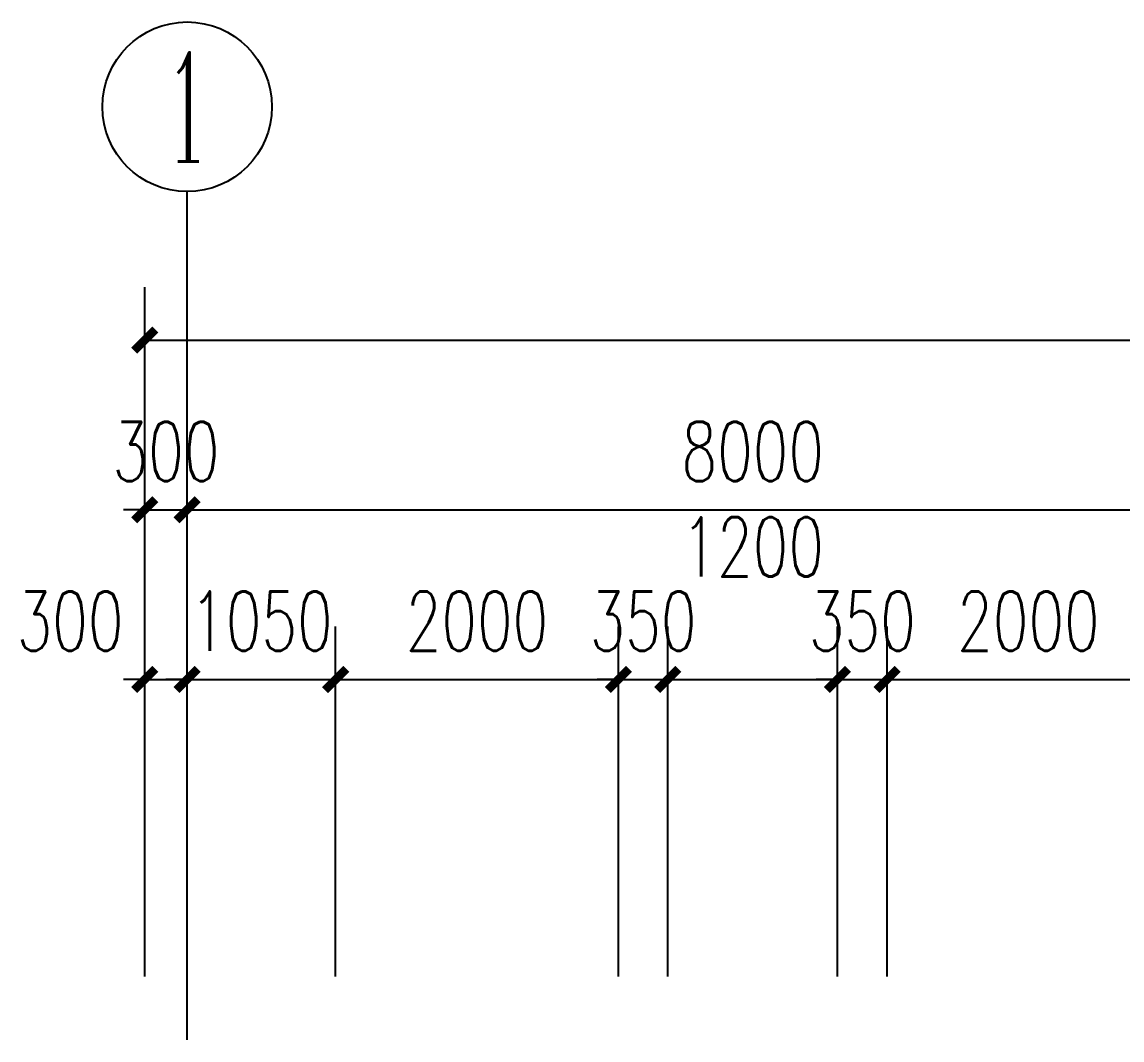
# Model space of a CAD drawing. Extents: x 0 to 2972856, y -1269770 to 0.
# Drawn here: x 2673988 to 2681768, y -1010756 to -1003556 of the extents above; entities that cross this region are included whole.
import ezdxf
from ezdxf.enums import TextEntityAlignment as Align

# ---------------------------------------------------------------- set-up
doc = ezdxf.new("R2010")
doc.units = 0
doc.header["$LTSCALE"] = 1000
doc.header["$PDSIZE"] = 50
doc.layers.add('1-建筑底图', color=8, linetype='Continuous')
doc.layers.add('AXIS_TEXT', color=7, linetype='Continuous')
doc.styles.add('_TCH_AXIS', font='COMPLEX', dxfattribs={"bigfont": 'GBCBIG'})
doc.styles.add('A_DIM_T3', font='SIMPLEX', dxfattribs={"width": 0.7, "bigfont": 'HZ'})
doc.styles.add('COMPLEX', font='COMPLEX')
doc.dimstyles.new('_TCH_ARCH&&150', dxfattribs={"dimtxt": 420, "dimasz": 150, "dimexe": 375, "dimexo": 450, "dimgap": 202.5, "dimtad": 1, "dimdec": 0, "dimzin": 0, "dimdsep": 46, "dimtxsty": 'A_DIM_T3', "dimblk": 'ARCHTICK', "dimcen": 0.09, "dimclrt": 7, "dimazin": 2, "dimtfac": 1, "dimtdec": 0, "dimtix": 1, "dimtmove": 2, "dimatfit": 3, "dimfxl": 150, "dimtolj": 1, "dimtzin": 0, "dimarcsym": 0})

# ---------------------------------------------------------------- blocks, each defined once
blk = doc.blocks.new('_ArchTick')
at = {"color": 0, "linetype": 'ByBlock', "const_width": 0.4}
blk.add_lwpolyline([(-0.5, -0.5), (0.5, 0.5)], dxfattribs=at)
blk = doc.blocks.new('*D221')
at = {"layer": '1-建筑底图', "color": 0, "lineweight": -2, "transparency": 16777216}
for p, q in [((-600, 79650), (-600, 84525)), ((106600, 79650), (106600, 84525)), ((-600, 84150), (106600, 84150))]:
    blk.add_line(p, q, dxfattribs=at)
at = {"layer": 'Defpoints', "color": 0, "transparency": 16777216}
for p in [(106600, 84150), (-600, 79200), (106600, 79200)]:
    blk.add_point(p, dxfattribs=at)
at = {"layer": '1-建筑底图', "color": 0, "lineweight": -2, "transparency": 16777216, "xscale": 150, "yscale": 150, "zscale": 150, "rotation": 180}
blk.add_blockref('_ArchTick', (-600, 84150), dxfattribs=at)
at = {"layer": '1-建筑底图', "color": 0, "lineweight": -2, "transparency": 16777216, "xscale": 150, "yscale": 150, "zscale": 150}
blk.add_blockref('_ArchTick', (106600, 84150), dxfattribs=at)
at = {"layer": '1-建筑底图', "color": 7, "transparency": 16777216, "insert": (53000, 84562.5), "char_height": 420, "attachment_point": 5, "style": 'A_DIM_T3'}
blk.add_mtext('\\A1;107200', dxfattribs=at)
blk = doc.blocks.new('*D222')
at = {"layer": '1-建筑底图', "color": 0, "lineweight": -2, "transparency": 16777216}
for p, q in [((-600, 79650), (-600, 83325)), ((-300, 79650), (-300, 83325)), ((-600, 82950), (-750, 82950)), ((-600, 82950), (-300, 82950)), ((-300, 82950), (-150, 82950))]:
    blk.add_line(p, q, dxfattribs=at)
at = {"layer": 'Defpoints', "color": 0, "transparency": 16777216}
for p in [(-300, 82950), (-600, 79200), (-300, 79200)]:
    blk.add_point(p, dxfattribs=at)
at = {"layer": '1-建筑底图', "color": 0, "lineweight": -2, "transparency": 16777216, "xscale": 150, "yscale": 150, "zscale": 150}
blk.add_blockref('_ArchTick', (-600, 82950), dxfattribs=at)
at = {"layer": '1-建筑底图', "color": 0, "lineweight": -2, "transparency": 16777216, "xscale": 150, "yscale": 150, "zscale": 150, "rotation": 180}
blk.add_blockref('_ArchTick', (-300, 82950), dxfattribs=at)
at = {"layer": '1-建筑底图', "color": 7, "transparency": 16777216, "insert": (-450, 83362.5), "char_height": 420, "attachment_point": 5, "style": 'A_DIM_T3'}
blk.add_mtext('\\A1;300', dxfattribs=at)
blk = doc.blocks.new('*D223')
at = {"layer": '1-建筑底图', "color": 0, "lineweight": -2, "transparency": 16777216}
for p, q in [((-300, 79650), (-300, 83325)), ((7700, 79650), (7700, 83325)), ((-300, 82950), (7700, 82950))]:
    blk.add_line(p, q, dxfattribs=at)
at = {"layer": 'Defpoints', "color": 0, "transparency": 16777216}
for p in [(7700, 82950), (-300, 79200), (7700, 79200)]:
    blk.add_point(p, dxfattribs=at)
at = {"layer": '1-建筑底图', "color": 0, "lineweight": -2, "transparency": 16777216, "xscale": 150, "yscale": 150, "zscale": 150, "rotation": 180}
blk.add_blockref('_ArchTick', (-300, 82950), dxfattribs=at)
at = {"layer": '1-建筑底图', "color": 0, "lineweight": -2, "transparency": 16777216, "xscale": 150, "yscale": 150, "zscale": 150}
blk.add_blockref('_ArchTick', (7700, 82950), dxfattribs=at)
at = {"layer": '1-建筑底图', "color": 7, "transparency": 16777216, "insert": (3700, 83362.5), "char_height": 420, "attachment_point": 5, "style": 'A_DIM_T3'}
blk.add_mtext('\\A1;8000', dxfattribs=at)
blk = doc.blocks.new('*D346')
at = {"layer": '1-建筑底图', "color": 0, "lineweight": -2, "transparency": 16777216}
for p, q in [((4650, 79650), (4650, 82125)), ((6650, 79650), (6650, 82125)), ((4650, 81750), (6650, 81750))]:
    blk.add_line(p, q, dxfattribs=at)
at = {"layer": 'Defpoints', "color": 0, "transparency": 16777216}
for p in [(6650, 81750), (4650, 79200), (6650, 79200)]:
    blk.add_point(p, dxfattribs=at)
at = {"layer": '1-建筑底图', "color": 0, "lineweight": -2, "transparency": 16777216, "xscale": 150, "yscale": 150, "zscale": 150, "rotation": 180}
blk.add_blockref('_ArchTick', (4650, 81750), dxfattribs=at)
at = {"layer": '1-建筑底图', "color": 0, "lineweight": -2, "transparency": 16777216, "xscale": 150, "yscale": 150, "zscale": 150}
blk.add_blockref('_ArchTick', (6650, 81750), dxfattribs=at)
at = {"layer": '1-建筑底图', "color": 7, "transparency": 16777216, "insert": (5650, 82162.5), "char_height": 420, "attachment_point": 5, "style": 'A_DIM_T3'}
blk.add_mtext('\\A1;2000', dxfattribs=at)
blk = doc.blocks.new('*D347')
at = {"layer": '1-建筑底图', "color": 0, "lineweight": -2, "transparency": 16777216}
for p, q in [((4300, 79650), (4300, 82125)), ((4650, 79650), (4650, 82125)), ((4300, 81750), (4150, 81750)), ((4300, 81750), (4650, 81750)), ((4650, 81750), (4800, 81750))]:
    blk.add_line(p, q, dxfattribs=at)
at = {"layer": 'Defpoints', "color": 0, "transparency": 16777216}
for p in [(4650, 81750), (4300, 79200), (4650, 79200)]:
    blk.add_point(p, dxfattribs=at)
at = {"layer": '1-建筑底图', "color": 0, "lineweight": -2, "transparency": 16777216, "xscale": 150, "yscale": 150, "zscale": 150}
blk.add_blockref('_ArchTick', (4300, 81750), dxfattribs=at)
at = {"layer": '1-建筑底图', "color": 0, "lineweight": -2, "transparency": 16777216, "xscale": 150, "yscale": 150, "zscale": 150, "rotation": 180}
blk.add_blockref('_ArchTick', (4650, 81750), dxfattribs=at)
at = {"layer": '1-建筑底图', "color": 7, "transparency": 16777216, "insert": (4475, 82162.5), "char_height": 420, "attachment_point": 5, "style": 'A_DIM_T3'}
blk.add_mtext('\\A1;350', dxfattribs=at)
blk = doc.blocks.new('*D348')
at = {"layer": '1-建筑底图', "color": 0, "lineweight": -2, "transparency": 16777216}
for p, q in [((3100, 79650), (3100, 82125)), ((4300, 79650), (4300, 82125)), ((3100, 81750), (4300, 81750))]:
    blk.add_line(p, q, dxfattribs=at)
at = {"layer": 'Defpoints', "color": 0, "transparency": 16777216}
for p in [(4300, 81750), (3100, 79200), (4300, 79200)]:
    blk.add_point(p, dxfattribs=at)
at = {"layer": '1-建筑底图', "color": 0, "lineweight": -2, "transparency": 16777216, "xscale": 150, "yscale": 150, "zscale": 150, "rotation": 180}
blk.add_blockref('_ArchTick', (3100, 81750), dxfattribs=at)
at = {"layer": '1-建筑底图', "color": 0, "lineweight": -2, "transparency": 16777216, "xscale": 150, "yscale": 150, "zscale": 150}
blk.add_blockref('_ArchTick', (4300, 81750), dxfattribs=at)
at = {"layer": '1-建筑底图', "color": 7, "transparency": 16777216, "insert": (3700, 82687.5), "char_height": 420, "attachment_point": 5, "style": 'A_DIM_T3'}
blk.add_mtext('\\A1;1200', dxfattribs=at)
blk = doc.blocks.new('*D349')
at = {"layer": '1-建筑底图', "color": 0, "lineweight": -2, "transparency": 16777216}
for p, q in [((2750, 79650), (2750, 82125)), ((3100, 79650), (3100, 82125)), ((2750, 81750), (2600, 81750)), ((2750, 81750), (3100, 81750)), ((3100, 81750), (3250, 81750))]:
    blk.add_line(p, q, dxfattribs=at)
at = {"layer": 'Defpoints', "color": 0, "transparency": 16777216}
for p in [(3100, 81750), (2750, 79200), (3100, 79200)]:
    blk.add_point(p, dxfattribs=at)
at = {"layer": '1-建筑底图', "color": 0, "lineweight": -2, "transparency": 16777216, "xscale": 150, "yscale": 150, "zscale": 150}
blk.add_blockref('_ArchTick', (2750, 81750), dxfattribs=at)
at = {"layer": '1-建筑底图', "color": 0, "lineweight": -2, "transparency": 16777216, "xscale": 150, "yscale": 150, "zscale": 150, "rotation": 180}
blk.add_blockref('_ArchTick', (3100, 81750), dxfattribs=at)
at = {"layer": '1-建筑底图', "color": 7, "transparency": 16777216, "insert": (2925, 82162.5), "char_height": 420, "attachment_point": 5, "style": 'A_DIM_T3'}
blk.add_mtext('\\A1;350', dxfattribs=at)
blk = doc.blocks.new('*D350')
at = {"layer": '1-建筑底图', "color": 0, "lineweight": -2, "transparency": 16777216}
for p, q in [((750, 79650), (750, 82125)), ((2750, 79650), (2750, 82125)), ((750, 81750), (2750, 81750))]:
    blk.add_line(p, q, dxfattribs=at)
at = {"layer": 'Defpoints', "color": 0, "transparency": 16777216}
for p in [(2750, 81750), (750, 79200), (2750, 79200)]:
    blk.add_point(p, dxfattribs=at)
at = {"layer": '1-建筑底图', "color": 0, "lineweight": -2, "transparency": 16777216, "xscale": 150, "yscale": 150, "zscale": 150, "rotation": 180}
blk.add_blockref('_ArchTick', (750, 81750), dxfattribs=at)
at = {"layer": '1-建筑底图', "color": 0, "lineweight": -2, "transparency": 16777216, "xscale": 150, "yscale": 150, "zscale": 150}
blk.add_blockref('_ArchTick', (2750, 81750), dxfattribs=at)
at = {"layer": '1-建筑底图', "color": 7, "transparency": 16777216, "insert": (1750, 82162.5), "char_height": 420, "attachment_point": 5, "style": 'A_DIM_T3'}
blk.add_mtext('\\A1;2000', dxfattribs=at)
blk = doc.blocks.new('*D351')
at = {"layer": '1-建筑底图', "color": 0, "lineweight": -2, "transparency": 16777216}
for p, q in [((-300, 79650), (-300, 82125)), ((750, 79650), (750, 82125)), ((-300, 81750), (-450, 81750)), ((-300, 81750), (750, 81750)), ((750, 81750), (900, 81750))]:
    blk.add_line(p, q, dxfattribs=at)
at = {"layer": 'Defpoints', "color": 0, "transparency": 16777216}
for p in [(750, 81750), (-300, 79200), (750, 79200)]:
    blk.add_point(p, dxfattribs=at)
at = {"layer": '1-建筑底图', "color": 0, "lineweight": -2, "transparency": 16777216, "xscale": 150, "yscale": 150, "zscale": 150}
blk.add_blockref('_ArchTick', (-300, 81750), dxfattribs=at)
at = {"layer": '1-建筑底图', "color": 0, "lineweight": -2, "transparency": 16777216, "xscale": 150, "yscale": 150, "zscale": 150, "rotation": 180}
blk.add_blockref('_ArchTick', (750, 81750), dxfattribs=at)
at = {"layer": '1-建筑底图', "color": 7, "transparency": 16777216, "insert": (225, 82162.5), "char_height": 420, "attachment_point": 5, "style": 'A_DIM_T3'}
blk.add_mtext('\\A1;1050', dxfattribs=at)
blk = doc.blocks.new('*D352')
at = {"layer": '1-建筑底图', "color": 0, "lineweight": -2, "transparency": 16777216}
for p, q in [((-600, 79650), (-600, 82125)), ((-300, 79650), (-300, 82125)), ((-600, 81750), (-750, 81750)), ((-600, 81750), (-300, 81750)), ((-300, 81750), (-150, 81750))]:
    blk.add_line(p, q, dxfattribs=at)
at = {"layer": 'Defpoints', "color": 0, "transparency": 16777216}
for p in [(-300, 81750), (-600, 79200), (-300, 79200)]:
    blk.add_point(p, dxfattribs=at)
at = {"layer": '1-建筑底图', "color": 0, "lineweight": -2, "transparency": 16777216, "xscale": 150, "yscale": 150, "zscale": 150}
blk.add_blockref('_ArchTick', (-600, 81750), dxfattribs=at)
at = {"layer": '1-建筑底图', "color": 0, "lineweight": -2, "transparency": 16777216, "xscale": 150, "yscale": 150, "zscale": 150, "rotation": 180}
blk.add_blockref('_ArchTick', (-300, 81750), dxfattribs=at)
at = {"layer": '1-建筑底图', "color": 7, "transparency": 16777216, "insert": (-1128, 82162.5), "char_height": 420, "attachment_point": 5, "style": 'A_DIM_T3'}
blk.add_mtext('\\A1;300', dxfattribs=at)
blk = doc.blocks.new('*D836')
at = {"layer": '1-建筑底图', "color": 0, "lineweight": -2, "transparency": 16777216}
for p, q in [((-600, 79650), (-600, 84525)), ((106600, 79650), (106600, 84525)), ((-600, 84150), (106600, 84150))]:
    blk.add_line(p, q, dxfattribs=at)
at = {"layer": 'Defpoints', "color": 0, "transparency": 16777216}
for p in [(106600, 84150), (-600, 79200), (106600, 79200)]:
    blk.add_point(p, dxfattribs=at)
at = {"layer": '1-建筑底图', "color": 0, "lineweight": -2, "transparency": 16777216, "xscale": 150, "yscale": 150, "zscale": 150, "rotation": 180}
blk.add_blockref('_ArchTick', (-600, 84150), dxfattribs=at)
at = {"layer": '1-建筑底图', "color": 0, "lineweight": -2, "transparency": 16777216, "xscale": 150, "yscale": 150, "zscale": 150}
blk.add_blockref('_ArchTick', (106600, 84150), dxfattribs=at)
at = {"layer": '1-建筑底图', "color": 7, "transparency": 16777216, "insert": (53000, 84562.5), "char_height": 420, "attachment_point": 5, "style": 'A_DIM_T3'}
blk.add_mtext('\\A1;107200', dxfattribs=at)
blk = doc.blocks.new('*D837')
at = {"layer": '1-建筑底图', "color": 0, "lineweight": -2, "transparency": 16777216}
for p, q in [((-600, 79650), (-600, 83325)), ((-300, 79650), (-300, 83325)), ((-600, 82950), (-750, 82950)), ((-600, 82950), (-300, 82950)), ((-300, 82950), (-150, 82950))]:
    blk.add_line(p, q, dxfattribs=at)
at = {"layer": 'Defpoints', "color": 0, "transparency": 16777216}
for p in [(-300, 82950), (-600, 79200), (-300, 79200)]:
    blk.add_point(p, dxfattribs=at)
at = {"layer": '1-建筑底图', "color": 0, "lineweight": -2, "transparency": 16777216, "xscale": 150, "yscale": 150, "zscale": 150}
blk.add_blockref('_ArchTick', (-600, 82950), dxfattribs=at)
at = {"layer": '1-建筑底图', "color": 0, "lineweight": -2, "transparency": 16777216, "xscale": 150, "yscale": 150, "zscale": 150, "rotation": 180}
blk.add_blockref('_ArchTick', (-300, 82950), dxfattribs=at)
at = {"layer": '1-建筑底图', "color": 7, "transparency": 16777216, "insert": (-450, 83362.5), "char_height": 420, "attachment_point": 5, "style": 'A_DIM_T3'}
blk.add_mtext('\\A1;300', dxfattribs=at)
blk = doc.blocks.new('*D838')
at = {"layer": '1-建筑底图', "color": 0, "lineweight": -2, "transparency": 16777216}
for p, q in [((-300, 79650), (-300, 83325)), ((7700, 79650), (7700, 83325)), ((-300, 82950), (7700, 82950))]:
    blk.add_line(p, q, dxfattribs=at)
at = {"layer": 'Defpoints', "color": 0, "transparency": 16777216}
for p in [(7700, 82950), (-300, 79200), (7700, 79200)]:
    blk.add_point(p, dxfattribs=at)
at = {"layer": '1-建筑底图', "color": 0, "lineweight": -2, "transparency": 16777216, "xscale": 150, "yscale": 150, "zscale": 150, "rotation": 180}
blk.add_blockref('_ArchTick', (-300, 82950), dxfattribs=at)
at = {"layer": '1-建筑底图', "color": 0, "lineweight": -2, "transparency": 16777216, "xscale": 150, "yscale": 150, "zscale": 150}
blk.add_blockref('_ArchTick', (7700, 82950), dxfattribs=at)
at = {"layer": '1-建筑底图', "color": 7, "transparency": 16777216, "insert": (3700, 83362.5), "char_height": 420, "attachment_point": 5, "style": 'A_DIM_T3'}
blk.add_mtext('\\A1;8000', dxfattribs=at)
blk = doc.blocks.new('*D961')
at = {"layer": '1-建筑底图', "color": 0, "lineweight": -2, "transparency": 16777216}
for p, q in [((4650, 79650), (4650, 82125)), ((6650, 79650), (6650, 82125)), ((4650, 81750), (6650, 81750))]:
    blk.add_line(p, q, dxfattribs=at)
at = {"layer": 'Defpoints', "color": 0, "transparency": 16777216}
for p in [(6650, 81750), (4650, 79200), (6650, 79200)]:
    blk.add_point(p, dxfattribs=at)
at = {"layer": '1-建筑底图', "color": 0, "lineweight": -2, "transparency": 16777216, "xscale": 150, "yscale": 150, "zscale": 150, "rotation": 180}
blk.add_blockref('_ArchTick', (4650, 81750), dxfattribs=at)
at = {"layer": '1-建筑底图', "color": 0, "lineweight": -2, "transparency": 16777216, "xscale": 150, "yscale": 150, "zscale": 150}
blk.add_blockref('_ArchTick', (6650, 81750), dxfattribs=at)
at = {"layer": '1-建筑底图', "color": 7, "transparency": 16777216, "insert": (5650, 82162.5), "char_height": 420, "attachment_point": 5, "style": 'A_DIM_T3'}
blk.add_mtext('\\A1;2000', dxfattribs=at)
blk = doc.blocks.new('*D962')
at = {"layer": '1-建筑底图', "color": 0, "lineweight": -2, "transparency": 16777216}
for p, q in [((4300, 79650), (4300, 82125)), ((4650, 79650), (4650, 82125)), ((4300, 81750), (4150, 81750)), ((4300, 81750), (4650, 81750)), ((4650, 81750), (4800, 81750))]:
    blk.add_line(p, q, dxfattribs=at)
at = {"layer": 'Defpoints', "color": 0, "transparency": 16777216}
for p in [(4650, 81750), (4300, 79200), (4650, 79200)]:
    blk.add_point(p, dxfattribs=at)
at = {"layer": '1-建筑底图', "color": 0, "lineweight": -2, "transparency": 16777216, "xscale": 150, "yscale": 150, "zscale": 150}
blk.add_blockref('_ArchTick', (4300, 81750), dxfattribs=at)
at = {"layer": '1-建筑底图', "color": 0, "lineweight": -2, "transparency": 16777216, "xscale": 150, "yscale": 150, "zscale": 150, "rotation": 180}
blk.add_blockref('_ArchTick', (4650, 81750), dxfattribs=at)
at = {"layer": '1-建筑底图', "color": 7, "transparency": 16777216, "insert": (4475, 82162.5), "char_height": 420, "attachment_point": 5, "style": 'A_DIM_T3'}
blk.add_mtext('\\A1;350', dxfattribs=at)
blk = doc.blocks.new('*D963')
at = {"layer": '1-建筑底图', "color": 0, "lineweight": -2, "transparency": 16777216}
for p, q in [((3100, 79650), (3100, 82125)), ((4300, 79650), (4300, 82125)), ((3100, 81750), (4300, 81750))]:
    blk.add_line(p, q, dxfattribs=at)
at = {"layer": 'Defpoints', "color": 0, "transparency": 16777216}
for p in [(4300, 81750), (3100, 79200), (4300, 79200)]:
    blk.add_point(p, dxfattribs=at)
at = {"layer": '1-建筑底图', "color": 0, "lineweight": -2, "transparency": 16777216, "xscale": 150, "yscale": 150, "zscale": 150, "rotation": 180}
blk.add_blockref('_ArchTick', (3100, 81750), dxfattribs=at)
at = {"layer": '1-建筑底图', "color": 0, "lineweight": -2, "transparency": 16777216, "xscale": 150, "yscale": 150, "zscale": 150}
blk.add_blockref('_ArchTick', (4300, 81750), dxfattribs=at)
at = {"layer": '1-建筑底图', "color": 7, "transparency": 16777216, "insert": (3700, 82687.5), "char_height": 420, "attachment_point": 5, "style": 'A_DIM_T3'}
blk.add_mtext('\\A1;1200', dxfattribs=at)
blk = doc.blocks.new('*D964')
at = {"layer": '1-建筑底图', "color": 0, "lineweight": -2, "transparency": 16777216}
for p, q in [((2750, 79650), (2750, 82125)), ((3100, 79650), (3100, 82125)), ((2750, 81750), (2600, 81750)), ((2750, 81750), (3100, 81750)), ((3100, 81750), (3250, 81750))]:
    blk.add_line(p, q, dxfattribs=at)
at = {"layer": 'Defpoints', "color": 0, "transparency": 16777216}
for p in [(3100, 81750), (2750, 79200), (3100, 79200)]:
    blk.add_point(p, dxfattribs=at)
at = {"layer": '1-建筑底图', "color": 0, "lineweight": -2, "transparency": 16777216, "xscale": 150, "yscale": 150, "zscale": 150}
blk.add_blockref('_ArchTick', (2750, 81750), dxfattribs=at)
at = {"layer": '1-建筑底图', "color": 0, "lineweight": -2, "transparency": 16777216, "xscale": 150, "yscale": 150, "zscale": 150, "rotation": 180}
blk.add_blockref('_ArchTick', (3100, 81750), dxfattribs=at)
at = {"layer": '1-建筑底图', "color": 7, "transparency": 16777216, "insert": (2925, 82162.5), "char_height": 420, "attachment_point": 5, "style": 'A_DIM_T3'}
blk.add_mtext('\\A1;350', dxfattribs=at)
blk = doc.blocks.new('*D965')
at = {"layer": '1-建筑底图', "color": 0, "lineweight": -2, "transparency": 16777216}
for p, q in [((750, 79650), (750, 82125)), ((2750, 79650), (2750, 82125)), ((750, 81750), (2750, 81750))]:
    blk.add_line(p, q, dxfattribs=at)
at = {"layer": 'Defpoints', "color": 0, "transparency": 16777216}
for p in [(2750, 81750), (750, 79200), (2750, 79200)]:
    blk.add_point(p, dxfattribs=at)
at = {"layer": '1-建筑底图', "color": 0, "lineweight": -2, "transparency": 16777216, "xscale": 150, "yscale": 150, "zscale": 150, "rotation": 180}
blk.add_blockref('_ArchTick', (750, 81750), dxfattribs=at)
at = {"layer": '1-建筑底图', "color": 0, "lineweight": -2, "transparency": 16777216, "xscale": 150, "yscale": 150, "zscale": 150}
blk.add_blockref('_ArchTick', (2750, 81750), dxfattribs=at)
at = {"layer": '1-建筑底图', "color": 7, "transparency": 16777216, "insert": (1750, 82162.5), "char_height": 420, "attachment_point": 5, "style": 'A_DIM_T3'}
blk.add_mtext('\\A1;2000', dxfattribs=at)
blk = doc.blocks.new('*D966')
at = {"layer": '1-建筑底图', "color": 0, "lineweight": -2, "transparency": 16777216}
for p, q in [((-300, 79650), (-300, 82125)), ((750, 79650), (750, 82125)), ((-300, 81750), (-450, 81750)), ((-300, 81750), (750, 81750)), ((750, 81750), (900, 81750))]:
    blk.add_line(p, q, dxfattribs=at)
at = {"layer": 'Defpoints', "color": 0, "transparency": 16777216}
for p in [(750, 81750), (-300, 79200), (750, 79200)]:
    blk.add_point(p, dxfattribs=at)
at = {"layer": '1-建筑底图', "color": 0, "lineweight": -2, "transparency": 16777216, "xscale": 150, "yscale": 150, "zscale": 150}
blk.add_blockref('_ArchTick', (-300, 81750), dxfattribs=at)
at = {"layer": '1-建筑底图', "color": 0, "lineweight": -2, "transparency": 16777216, "xscale": 150, "yscale": 150, "zscale": 150, "rotation": 180}
blk.add_blockref('_ArchTick', (750, 81750), dxfattribs=at)
at = {"layer": '1-建筑底图', "color": 7, "transparency": 16777216, "insert": (225, 82162.5), "char_height": 420, "attachment_point": 5, "style": 'A_DIM_T3'}
blk.add_mtext('\\A1;1050', dxfattribs=at)
blk = doc.blocks.new('*D967')
at = {"layer": '1-建筑底图', "color": 0, "lineweight": -2, "transparency": 16777216}
for p, q in [((-600, 79650), (-600, 82125)), ((-300, 79650), (-300, 82125)), ((-600, 81750), (-750, 81750)), ((-600, 81750), (-300, 81750)), ((-300, 81750), (-150, 81750))]:
    blk.add_line(p, q, dxfattribs=at)
at = {"layer": 'Defpoints', "color": 0, "transparency": 16777216}
for p in [(-300, 81750), (-600, 79200), (-300, 79200)]:
    blk.add_point(p, dxfattribs=at)
at = {"layer": '1-建筑底图', "color": 0, "lineweight": -2, "transparency": 16777216, "xscale": 150, "yscale": 150, "zscale": 150}
blk.add_blockref('_ArchTick', (-600, 81750), dxfattribs=at)
at = {"layer": '1-建筑底图', "color": 0, "lineweight": -2, "transparency": 16777216, "xscale": 150, "yscale": 150, "zscale": 150, "rotation": 180}
blk.add_blockref('_ArchTick', (-300, 81750), dxfattribs=at)
at = {"layer": '1-建筑底图', "color": 7, "transparency": 16777216, "insert": (-1128, 82162.5), "char_height": 420, "attachment_point": 5, "style": 'A_DIM_T3'}
blk.add_mtext('\\A1;300', dxfattribs=at)
blk = doc.blocks.new('_AXISO')
blk.add_circle((0, 0), 0.5)
at = {"layer": 'AXIS_TEXT', "style": 'COMPLEX', "width": 1.041667}
blk.add_attdef('A', text='', height=0.56, dxfattribs=at).set_placement((-0.25, -0.28), (0.25, -0.28), align=Align.FIT)
blk = doc.blocks.new('*D439')
at = {"layer": '1-建筑底图', "color": 0, "lineweight": -2, "transparency": 16777216}
for p, q in [((-600, 79650), (-600, 84525)), ((106600, 79650), (106600, 84525)), ((-600, 84150), (106600, 84150))]:
    blk.add_line(p, q, dxfattribs=at)
at = {"layer": 'Defpoints', "color": 0, "transparency": 16777216}
for p in [(106600, 84150), (-600, 79200), (106600, 79200)]:
    blk.add_point(p, dxfattribs=at)
at = {"layer": '1-建筑底图', "color": 0, "lineweight": -2, "transparency": 16777216, "xscale": 150, "yscale": 150, "zscale": 150, "rotation": 180}
blk.add_blockref('_ArchTick', (-600, 84150), dxfattribs=at)
at = {"layer": '1-建筑底图', "color": 0, "lineweight": -2, "transparency": 16777216, "xscale": 150, "yscale": 150, "zscale": 150}
blk.add_blockref('_ArchTick', (106600, 84150), dxfattribs=at)
at = {"layer": '1-建筑底图', "color": 7, "transparency": 16777216, "insert": (53000, 84562.5), "char_height": 420, "attachment_point": 5, "style": 'A_DIM_T3'}
blk.add_mtext('\\A1;107200', dxfattribs=at)
blk = doc.blocks.new('*D440')
at = {"layer": '1-建筑底图', "color": 0, "lineweight": -2, "transparency": 16777216}
for p, q in [((-600, 79650), (-600, 83325)), ((-300, 79650), (-300, 83325)), ((-600, 82950), (-750, 82950)), ((-600, 82950), (-300, 82950)), ((-300, 82950), (-150, 82950))]:
    blk.add_line(p, q, dxfattribs=at)
at = {"layer": 'Defpoints', "color": 0, "transparency": 16777216}
for p in [(-300, 82950), (-600, 79200), (-300, 79200)]:
    blk.add_point(p, dxfattribs=at)
at = {"layer": '1-建筑底图', "color": 0, "lineweight": -2, "transparency": 16777216, "xscale": 150, "yscale": 150, "zscale": 150}
blk.add_blockref('_ArchTick', (-600, 82950), dxfattribs=at)
at = {"layer": '1-建筑底图', "color": 0, "lineweight": -2, "transparency": 16777216, "xscale": 150, "yscale": 150, "zscale": 150, "rotation": 180}
blk.add_blockref('_ArchTick', (-300, 82950), dxfattribs=at)
at = {"layer": '1-建筑底图', "color": 7, "transparency": 16777216, "insert": (-450, 83362.5), "char_height": 420, "attachment_point": 5, "style": 'A_DIM_T3'}
blk.add_mtext('\\A1;300', dxfattribs=at)
blk = doc.blocks.new('*D441')
at = {"layer": '1-建筑底图', "color": 0, "lineweight": -2, "transparency": 16777216}
for p, q in [((-300, 79650), (-300, 83325)), ((7700, 79650), (7700, 83325)), ((-300, 82950), (7700, 82950))]:
    blk.add_line(p, q, dxfattribs=at)
at = {"layer": 'Defpoints', "color": 0, "transparency": 16777216}
for p in [(7700, 82950), (-300, 79200), (7700, 79200)]:
    blk.add_point(p, dxfattribs=at)
at = {"layer": '1-建筑底图', "color": 0, "lineweight": -2, "transparency": 16777216, "xscale": 150, "yscale": 150, "zscale": 150, "rotation": 180}
blk.add_blockref('_ArchTick', (-300, 82950), dxfattribs=at)
at = {"layer": '1-建筑底图', "color": 0, "lineweight": -2, "transparency": 16777216, "xscale": 150, "yscale": 150, "zscale": 150}
blk.add_blockref('_ArchTick', (7700, 82950), dxfattribs=at)
at = {"layer": '1-建筑底图', "color": 7, "transparency": 16777216, "insert": (3700, 83362.5), "char_height": 420, "attachment_point": 5, "style": 'A_DIM_T3'}
blk.add_mtext('\\A1;8000', dxfattribs=at)
blk = doc.blocks.new('*D564')
at = {"layer": '1-建筑底图', "color": 0, "lineweight": -2, "transparency": 16777216}
for p, q in [((4650, 79650), (4650, 82125)), ((6650, 79650), (6650, 82125)), ((4650, 81750), (6650, 81750))]:
    blk.add_line(p, q, dxfattribs=at)
at = {"layer": 'Defpoints', "color": 0, "transparency": 16777216}
for p in [(6650, 81750), (4650, 79200), (6650, 79200)]:
    blk.add_point(p, dxfattribs=at)
at = {"layer": '1-建筑底图', "color": 0, "lineweight": -2, "transparency": 16777216, "xscale": 150, "yscale": 150, "zscale": 150, "rotation": 180}
blk.add_blockref('_ArchTick', (4650, 81750), dxfattribs=at)
at = {"layer": '1-建筑底图', "color": 0, "lineweight": -2, "transparency": 16777216, "xscale": 150, "yscale": 150, "zscale": 150}
blk.add_blockref('_ArchTick', (6650, 81750), dxfattribs=at)
at = {"layer": '1-建筑底图', "color": 7, "transparency": 16777216, "insert": (5650, 82162.5), "char_height": 420, "attachment_point": 5, "style": 'A_DIM_T3'}
blk.add_mtext('\\A1;2000', dxfattribs=at)
blk = doc.blocks.new('*D565')
at = {"layer": '1-建筑底图', "color": 0, "lineweight": -2, "transparency": 16777216}
for p, q in [((4300, 79650), (4300, 82125)), ((4650, 79650), (4650, 82125)), ((4300, 81750), (4150, 81750)), ((4300, 81750), (4650, 81750)), ((4650, 81750), (4800, 81750))]:
    blk.add_line(p, q, dxfattribs=at)
at = {"layer": 'Defpoints', "color": 0, "transparency": 16777216}
for p in [(4650, 81750), (4300, 79200), (4650, 79200)]:
    blk.add_point(p, dxfattribs=at)
at = {"layer": '1-建筑底图', "color": 0, "lineweight": -2, "transparency": 16777216, "xscale": 150, "yscale": 150, "zscale": 150}
blk.add_blockref('_ArchTick', (4300, 81750), dxfattribs=at)
at = {"layer": '1-建筑底图', "color": 0, "lineweight": -2, "transparency": 16777216, "xscale": 150, "yscale": 150, "zscale": 150, "rotation": 180}
blk.add_blockref('_ArchTick', (4650, 81750), dxfattribs=at)
at = {"layer": '1-建筑底图', "color": 7, "transparency": 16777216, "insert": (4475, 82162.5), "char_height": 420, "attachment_point": 5, "style": 'A_DIM_T3'}
blk.add_mtext('\\A1;350', dxfattribs=at)
blk = doc.blocks.new('*D566')
at = {"layer": '1-建筑底图', "color": 0, "lineweight": -2, "transparency": 16777216}
for p, q in [((3100, 79650), (3100, 82125)), ((4300, 79650), (4300, 82125)), ((3100, 81750), (4300, 81750))]:
    blk.add_line(p, q, dxfattribs=at)
at = {"layer": 'Defpoints', "color": 0, "transparency": 16777216}
for p in [(4300, 81750), (3100, 79200), (4300, 79200)]:
    blk.add_point(p, dxfattribs=at)
at = {"layer": '1-建筑底图', "color": 0, "lineweight": -2, "transparency": 16777216, "xscale": 150, "yscale": 150, "zscale": 150, "rotation": 180}
blk.add_blockref('_ArchTick', (3100, 81750), dxfattribs=at)
at = {"layer": '1-建筑底图', "color": 0, "lineweight": -2, "transparency": 16777216, "xscale": 150, "yscale": 150, "zscale": 150}
blk.add_blockref('_ArchTick', (4300, 81750), dxfattribs=at)
at = {"layer": '1-建筑底图', "color": 7, "transparency": 16777216, "insert": (3700, 82687.5), "char_height": 420, "attachment_point": 5, "style": 'A_DIM_T3'}
blk.add_mtext('\\A1;1200', dxfattribs=at)
blk = doc.blocks.new('*D567')
at = {"layer": '1-建筑底图', "color": 0, "lineweight": -2, "transparency": 16777216}
for p, q in [((2750, 79650), (2750, 82125)), ((3100, 79650), (3100, 82125)), ((2750, 81750), (2600, 81750)), ((2750, 81750), (3100, 81750)), ((3100, 81750), (3250, 81750))]:
    blk.add_line(p, q, dxfattribs=at)
at = {"layer": 'Defpoints', "color": 0, "transparency": 16777216}
for p in [(3100, 81750), (2750, 79200), (3100, 79200)]:
    blk.add_point(p, dxfattribs=at)
at = {"layer": '1-建筑底图', "color": 0, "lineweight": -2, "transparency": 16777216, "xscale": 150, "yscale": 150, "zscale": 150}
blk.add_blockref('_ArchTick', (2750, 81750), dxfattribs=at)
at = {"layer": '1-建筑底图', "color": 0, "lineweight": -2, "transparency": 16777216, "xscale": 150, "yscale": 150, "zscale": 150, "rotation": 180}
blk.add_blockref('_ArchTick', (3100, 81750), dxfattribs=at)
at = {"layer": '1-建筑底图', "color": 7, "transparency": 16777216, "insert": (2925, 82162.5), "char_height": 420, "attachment_point": 5, "style": 'A_DIM_T3'}
blk.add_mtext('\\A1;350', dxfattribs=at)
blk = doc.blocks.new('*D568')
at = {"layer": '1-建筑底图', "color": 0, "lineweight": -2, "transparency": 16777216}
for p, q in [((750, 79650), (750, 82125)), ((2750, 79650), (2750, 82125)), ((750, 81750), (2750, 81750))]:
    blk.add_line(p, q, dxfattribs=at)
at = {"layer": 'Defpoints', "color": 0, "transparency": 16777216}
for p in [(2750, 81750), (750, 79200), (2750, 79200)]:
    blk.add_point(p, dxfattribs=at)
at = {"layer": '1-建筑底图', "color": 0, "lineweight": -2, "transparency": 16777216, "xscale": 150, "yscale": 150, "zscale": 150, "rotation": 180}
blk.add_blockref('_ArchTick', (750, 81750), dxfattribs=at)
at = {"layer": '1-建筑底图', "color": 0, "lineweight": -2, "transparency": 16777216, "xscale": 150, "yscale": 150, "zscale": 150}
blk.add_blockref('_ArchTick', (2750, 81750), dxfattribs=at)
at = {"layer": '1-建筑底图', "color": 7, "transparency": 16777216, "insert": (1750, 82162.5), "char_height": 420, "attachment_point": 5, "style": 'A_DIM_T3'}
blk.add_mtext('\\A1;2000', dxfattribs=at)
blk = doc.blocks.new('*D569')
at = {"layer": '1-建筑底图', "color": 0, "lineweight": -2, "transparency": 16777216}
for p, q in [((-300, 79650), (-300, 82125)), ((750, 79650), (750, 82125)), ((-300, 81750), (-450, 81750)), ((-300, 81750), (750, 81750)), ((750, 81750), (900, 81750))]:
    blk.add_line(p, q, dxfattribs=at)
at = {"layer": 'Defpoints', "color": 0, "transparency": 16777216}
for p in [(750, 81750), (-300, 79200), (750, 79200)]:
    blk.add_point(p, dxfattribs=at)
at = {"layer": '1-建筑底图', "color": 0, "lineweight": -2, "transparency": 16777216, "xscale": 150, "yscale": 150, "zscale": 150}
blk.add_blockref('_ArchTick', (-300, 81750), dxfattribs=at)
at = {"layer": '1-建筑底图', "color": 0, "lineweight": -2, "transparency": 16777216, "xscale": 150, "yscale": 150, "zscale": 150, "rotation": 180}
blk.add_blockref('_ArchTick', (750, 81750), dxfattribs=at)
at = {"layer": '1-建筑底图', "color": 7, "transparency": 16777216, "insert": (225, 82162.5), "char_height": 420, "attachment_point": 5, "style": 'A_DIM_T3'}
blk.add_mtext('\\A1;1050', dxfattribs=at)
blk = doc.blocks.new('*D570')
at = {"layer": '1-建筑底图', "color": 0, "lineweight": -2, "transparency": 16777216}
for p, q in [((-600, 79650), (-600, 82125)), ((-300, 79650), (-300, 82125)), ((-600, 81750), (-750, 81750)), ((-600, 81750), (-300, 81750)), ((-300, 81750), (-150, 81750))]:
    blk.add_line(p, q, dxfattribs=at)
at = {"layer": 'Defpoints', "color": 0, "transparency": 16777216}
for p in [(-300, 81750), (-600, 79200), (-300, 79200)]:
    blk.add_point(p, dxfattribs=at)
at = {"layer": '1-建筑底图', "color": 0, "lineweight": -2, "transparency": 16777216, "xscale": 150, "yscale": 150, "zscale": 150}
blk.add_blockref('_ArchTick', (-600, 81750), dxfattribs=at)
at = {"layer": '1-建筑底图', "color": 0, "lineweight": -2, "transparency": 16777216, "xscale": 150, "yscale": 150, "zscale": 150, "rotation": 180}
blk.add_blockref('_ArchTick', (-300, 81750), dxfattribs=at)
at = {"layer": '1-建筑底图', "color": 7, "transparency": 16777216, "insert": (-1128, 82162.5), "char_height": 420, "attachment_point": 5, "style": 'A_DIM_T3'}
blk.add_mtext('\\A1;300', dxfattribs=at)
blk = doc.blocks.new('1-二层建筑底图')
at = {"layer": '1-建筑底图'}
blk.add_line((-300, 79200), (-300, 85200), dxfattribs=at)
ref = blk.add_blockref('_AXISO', (-300, 85800), dxfattribs=dict(at, xscale=1200, yscale=1200, zscale=1200))
ref.add_attrib('A', '1', dxfattribs={"layer": 'AXIS_TEXT', "height": 772.1, "style": '_TCH_AXIS'}).set_placement((-465.4, 85414), (-134.6, 85414), align=Align.FIT)
for p1, p2, distance, picture, middle in [((-600, 79200), (106600, 79200), 4950, '*D221', (53000, 84562.5)), ((-600, 79200), (106600, 79200), 4950, '*D836', (53000, 84562.5)), ((-600, 79200), (106600, 79200), 4950, '*D439', (53000, 84562.5)), ((-600, 79200), (-300, 79200), 3750, '*D222', (-450, 83362.5)), ((-600, 79200), (-300, 79200), 3750, '*D837', (-450, 83362.5)), ((-600, 79200), (-300, 79200), 3750, '*D440', (-450, 83362.5)), ((-300, 79200), (7700, 79200), 3750, '*D223', (3700, 83362.5)), ((-300, 79200), (7700, 79200), 3750, '*D838', (3700, 83362.5)), ((-300, 79200), (7700, 79200), 3750, '*D441', (3700, 83362.5)), ((-300, 79200), (750, 79200), 2550, '*D351', (225, 82162.5)), ((-300, 79200), (750, 79200), 2550, '*D966', (225, 82162.5)), ((-300, 79200), (750, 79200), 2550, '*D569', (225, 82162.5)), ((750, 79200), (2750, 79200), 2550, '*D350', (1750, 82162.5)), ((750, 79200), (2750, 79200), 2550, '*D965', (1750, 82162.5)), ((750, 79200), (2750, 79200), 2550, '*D568', (1750, 82162.5)), ((2750, 79200), (3100, 79200), 2550, '*D349', (2925, 82162.5)), ((2750, 79200), (3100, 79200), 2550, '*D964', (2925, 82162.5)), ((2750, 79200), (3100, 79200), 2550, '*D567', (2925, 82162.5)), ((4300, 79200), (4650, 79200), 2550, '*D347', (4475, 82162.5)), ((4300, 79200), (4650, 79200), 2550, '*D962', (4475, 82162.5)), ((4300, 79200), (4650, 79200), 2550, '*D565', (4475, 82162.5)), ((4650, 79200), (6650, 79200), 2550, '*D346', (5650, 82162.5)), ((4650, 79200), (6650, 79200), 2550, '*D961', (5650, 82162.5)), ((4650, 79200), (6650, 79200), 2550, '*D564', (5650, 82162.5))]:
    dim = blk.add_aligned_dim(p1=p1, p2=p2, distance=distance, dimstyle='_TCH_ARCH&&150', dxfattribs=at)
    dim.commit()
    dim.dimension.update_dxf_attribs({"geometry": picture, "text_midpoint": middle})
for base, p1, p2, picture, middle in [((4300, 81750), (3100, 79200), (4300, 79200), '*D348', (3700, 82687.5)), ((4300, 81750), (3100, 79200), (4300, 79200), '*D963', (3700, 82687.5)), ((4300, 81750), (3100, 79200), (4300, 79200), '*D566', (3700, 82687.5)), ((-300, 81750), (-600, 79200), (-300, 79200), '*D352', (-1128, 82162.5)), ((-300, 81750), (-600, 79200), (-300, 79200), '*D967', (-1128, 82162.5)), ((-300, 81750), (-600, 79200), (-300, 79200), '*D570', (-1128, 82162.5))]:
    dim = blk.add_linear_dim(base=base, p1=p1, p2=p2, angle=360, dimstyle='_TCH_ARCH&&150', dxfattribs=at)
    dim.commit()
    dim.dimension.update_dxf_attribs({"geometry": picture, "text_midpoint": middle, "dimtype": 161})

msp = doc.modelspace()

# ---------------------------------------------------------------- block references
at = {"layer": '1-建筑底图', "linetype": 'ByBlock'}
msp.add_blockref('1-二层建筑底图', (2675455.9, -1089955.7), dxfattribs=at)
msp.add_blockref('1-二层建筑底图', (2675455.9, -1089955.7), dxfattribs=at)

doc.saveas('drawing.dxf')
